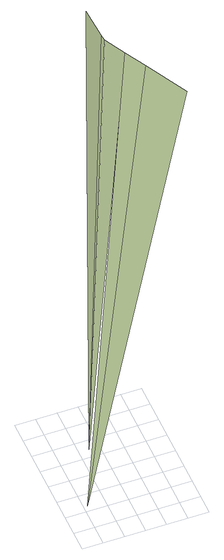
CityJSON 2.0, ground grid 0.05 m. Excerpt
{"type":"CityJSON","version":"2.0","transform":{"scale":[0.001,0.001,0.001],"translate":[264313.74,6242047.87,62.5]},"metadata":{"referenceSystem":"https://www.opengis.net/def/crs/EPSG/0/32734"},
"CityObjects":{
"terrain1":{"type":"TINRelief","geometry":[{"type":"CompositeSurface","lod":"1","boundaries":[[[0,1,2]],[[3,2,1]],[[4,5,6]],[[4,6,0]],[[5,7,6]]]}]}
},
"vertices":[
[137,168,1300],[8,67,0],[165,115,1300],[220,9,1300],[110,221,1300],[108,234,1300],[74,222,0],[104,315,1300]
]}
